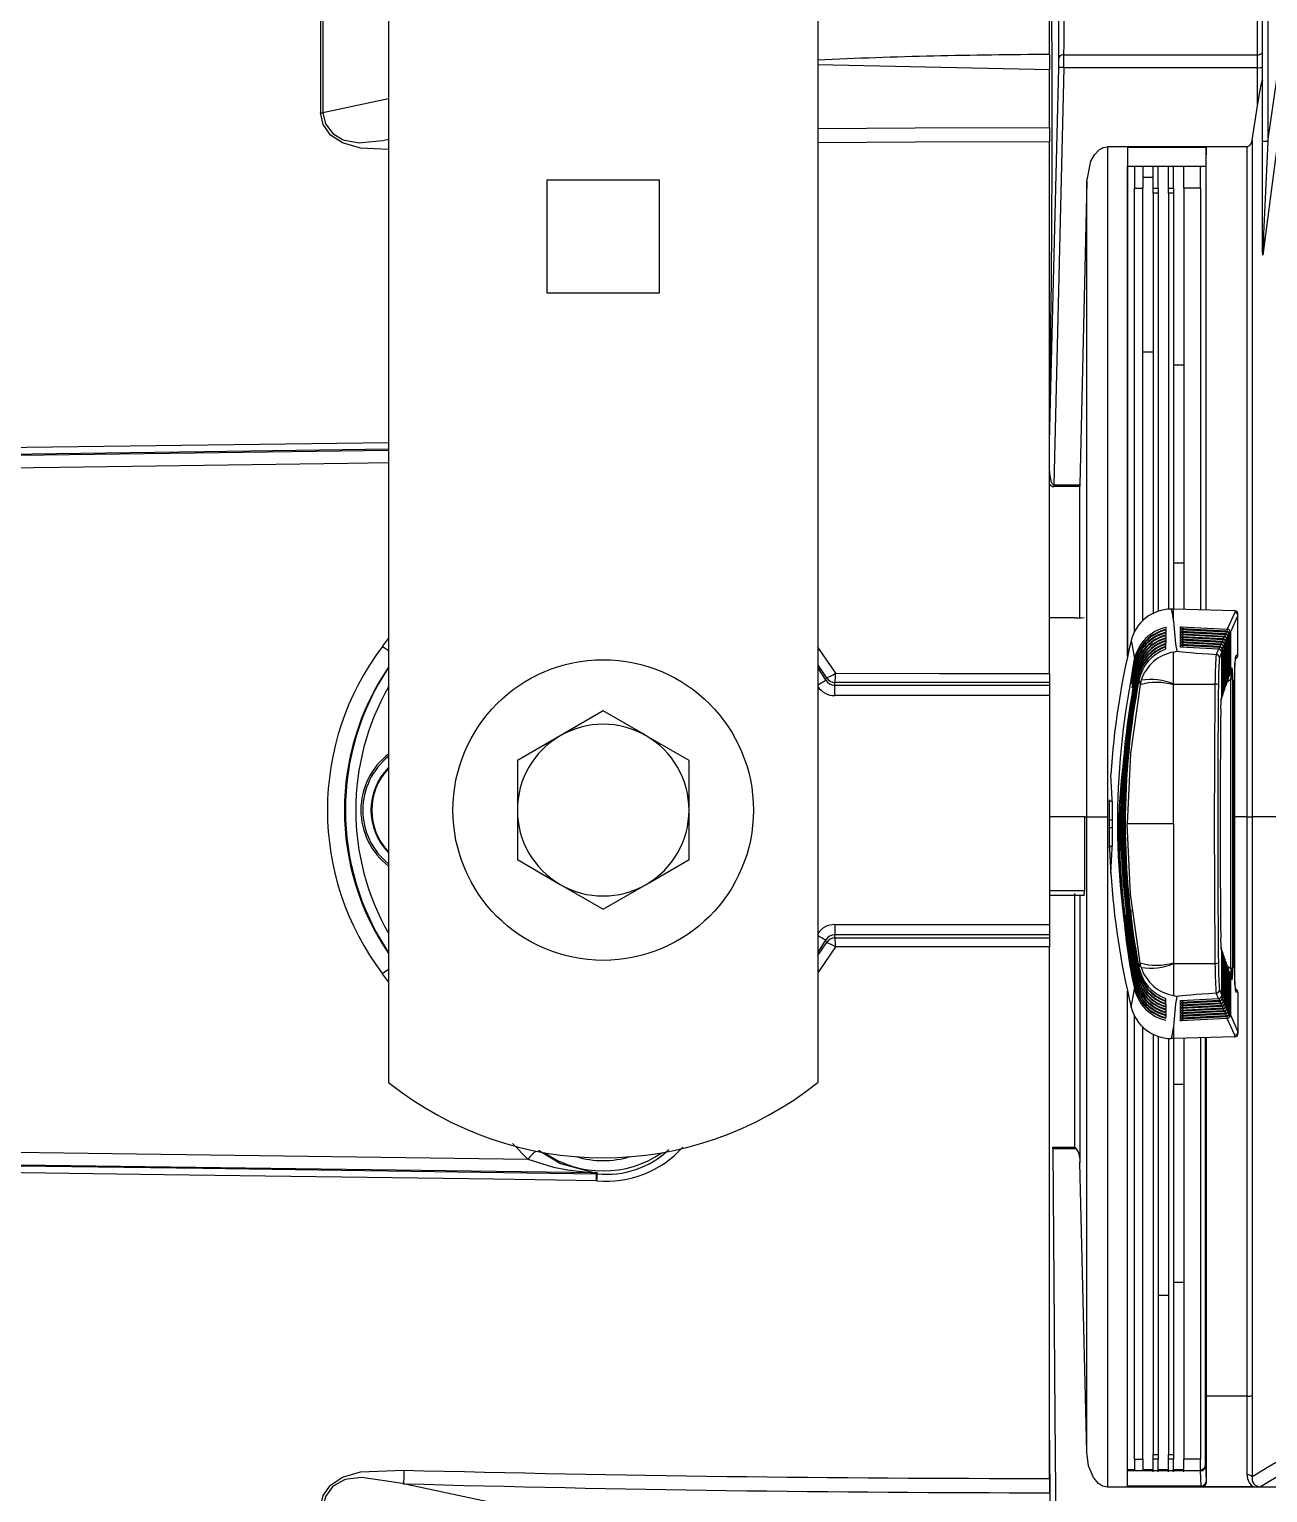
# Model space of a CAD drawing. Extents: x 6 to 134, y 1 to 99.
# Drawn here: x 13.026 to 16.632, y 43.343 to 47.603 of the extents above; entities that cross this region are included whole.
import ezdxf

# ---------------------------------------------------------------- set-up
doc = ezdxf.new("R2010")
doc.units = 0
doc.header["$MEASUREMENT"] = 0
doc.layers.add('OBJECT', color=7, linetype='CONTINUOUS')

msp = doc.modelspace()

# ---------------------------------------------------------------- linework, layer by layer
at = {"layer": 'OBJECT'}
for p, q in [((14.0722, 53.51), (14.0722, 44.5374)), ((15.3222, 53.51), (15.3222, 44.5374)), ((16.6173, 47.2759), (16.6173, 48.3235)), ((16.6323, 48.062), (16.6323, 47.2761)), ((15.9972, 47.5294), (15.9972, 48.0526)), ((13.8736, 47.9389), (13.8736, 47.3598)), ((16.6023, 47.5285), (16.6023, 47.7504)), ((15.9972, 47.5294), (15.9972, 47.4849)), ((16.039, 47.5285), (16.6023, 47.5285)), ((16.6023, 47.4912), (16.6023, 47.5285)), ((16.6323, 47.2761), (16.6689, 47.5233)), ((15.9972, 47.4849), (15.3222, 47.4998)), ((15.9972, 46.402), (16.0236, 47.4913)), ((15.9972, 47.3172), (15.9972, 47.4849)), ((16.0386, 47.4912), (16.0091, 46.2764)), ((16.6023, 47.4912), (16.0386, 47.4912)), ((16.6023, 47.3798), (16.6023, 47.4912)), ((14.0722, 47.4006), (13.8807, 47.3602)), ((16.5867, 47.2801), (16.6023, 47.3798)), ((15.9972, 47.3172), (15.9972, 47.2756)), ((15.9972, 45.728), (15.9972, 47.2756)), ((16.1653, 47.2607), (16.1653, 45.31)), ((16.5722, 47.2607), (16.1653, 47.2607)), ((16.2238, 47.2601), (16.4533, 47.2601)), ((16.2238, 47.2601), (16.2238, 45.7759)), ((16.4533, 47.2601), (16.4517, 47.2133)), ((16.4533, 45.9125), (16.4533, 47.2601)), ((16.5722, 46.9967), (16.5722, 47.2607)), ((16.5867, 47.2801), (16.5867, 46.9933)), ((16.6173, 46.9597), (16.6173, 47.2759)), ((16.2238, 47.2044), (16.224, 47.2044)), ((16.224, 45.7771), (16.224, 47.2044)), ((16.224, 47.2044), (16.4517, 47.2044)), ((16.2444, 47.2044), (16.2444, 47.14)), ((16.2684, 47.2044), (16.2684, 47.14)), ((16.2984, 47.14), (16.2984, 47.2044)), ((16.3133, 47.14), (16.3133, 47.2044)), ((16.3433, 47.14), (16.3433, 47.2044)), ((16.3582, 47.14), (16.3582, 47.2044)), ((16.3882, 47.14), (16.3882, 47.2044)), ((16.4362, 47.14), (16.4362, 47.2044)), ((16.4517, 47.2133), (16.4517, 45.9125)), ((14.8612, 47.164), (14.5332, 47.164)), ((14.5332, 47.164), (14.5332, 46.836)), ((14.8612, 46.836), (14.8612, 47.164)), ((16.2984, 47.1715), (16.2684, 47.1715)), ((16.1054, 47.1595), (16.0848, 46.2764)), ((16.1054, 45.31), (16.1054, 47.1595)), ((16.2444, 47.14), (16.2684, 47.14)), ((16.2444, 45.8467), (16.2444, 47.14)), ((16.2684, 45.88), (16.2684, 47.14)), ((16.2984, 47.14), (16.3133, 47.14)), ((16.2984, 47.1263), (16.2984, 47.14)), ((16.3133, 47.1263), (16.2984, 47.1263)), ((16.2984, 47.1263), (16.2984, 45.9012)), ((16.3133, 47.14), (16.3133, 47.1263)), ((16.3133, 47.1263), (16.3133, 45.9087)), ((16.3433, 47.14), (16.3582, 47.14)), ((16.3433, 47.1263), (16.3433, 47.14)), ((16.3582, 47.1263), (16.3433, 47.1263)), ((16.3433, 47.1263), (16.3433, 45.9138)), ((16.3582, 47.14), (16.3582, 47.1263)), ((16.3582, 47.1263), (16.3582, 45.915)), ((16.4362, 47.14), (16.3882, 47.14)), ((16.3882, 47.14), (16.3882, 45.9142)), ((16.4362, 47.14), (16.4362, 45.913)), ((16.5722, 45.31), (16.5722, 46.9967)), ((16.5867, 46.9933), (16.5867, 45.31)), ((16.6173, 46.9584), (16.6173, 46.9597)), ((16.6173, 46.9584), (16.6173, 46.9585)), ((16.6173, 46.9584), (16.6173, 46.9584)), ((14.5332, 46.836), (14.8612, 46.836)), ((16.2984, 46.6632), (16.2684, 46.6632)), ((16.3882, 46.6249), (16.3582, 46.6249)), ((16.0091, 46.2764), (16.0091, 46.2716)), ((16.0091, 46.2764), (16.0848, 46.2764)), ((16.0848, 46.2716), (16.0091, 46.2716)), ((16.0848, 46.2764), (16.0848, 46.2716)), ((16.0848, 45.8902), (16.0848, 46.2716)), ((16.3882, 46.0492), (16.3582, 46.0492)), ((16.07, 45.89), (15.9972, 45.89)), ((16.3566, 45.915), (16.3514, 45.915)), ((16.3582, 45.8796), (16.3582, 45.915)), ((16.5359, 45.9103), (16.3597, 45.915)), ((16.5362, 45.9055), (16.5146, 45.8565)), ((16.5241, 45.8465), (16.5457, 45.8956)), ((16.5362, 45.9103), (16.5362, 45.9055)), ((16.5457, 45.8955), (16.5457, 45.9003)), ((16.5457, 45.7806), (16.5457, 45.8955)), ((16.3361, 45.8619), (16.3359, 45.8556)), ((16.3787, 45.8635), (16.5146, 45.8565)), ((16.3787, 45.8576), (16.3787, 45.8635)), ((16.5119, 45.8504), (16.3787, 45.8576)), ((16.3787, 45.8559), (16.5113, 45.849)), ((16.3787, 45.85), (16.3787, 45.8559)), ((16.5087, 45.843), (16.3787, 45.85)), ((16.3787, 45.8483), (16.5081, 45.8416)), ((16.3787, 45.8424), (16.3787, 45.8483)), ((16.5054, 45.8355), (16.3787, 45.8424)), ((16.3787, 45.8407), (16.5048, 45.8341)), ((16.3787, 45.8347), (16.3787, 45.8407)), ((16.512, 45.8505), (16.3799, 45.8576)), ((16.5087, 45.843), (16.3799, 45.85)), ((16.5054, 45.8356), (16.3799, 45.8424)), ((16.5081, 45.8416), (16.5087, 45.843)), ((16.5087, 45.843), (16.5087, 45.843)), ((16.5113, 45.849), (16.5119, 45.8504)), ((16.5119, 45.8504), (16.512, 45.8505)), ((16.5241, 45.8465), (16.5194, 45.8465)), ((16.5214, 45.8405), (16.5208, 45.8391)), ((16.5214, 45.725), (16.5214, 45.8405)), ((16.5214, 45.725), (16.5214, 45.8405)), ((16.5214, 45.8405), (16.5214, 45.8405)), ((16.5241, 45.8465), (16.5241, 45.7327)), ((14.0546, 45.8063), (14.0722, 45.8295)), ((15.3222, 45.8034), (15.3266, 45.7976)), ((15.3266, 45.7976), (15.3222, 45.7944)), ((15.3266, 45.7976), (15.3733, 45.7281)), ((16.2348, 45.8234), (16.2348, 45.8233)), ((16.5021, 45.8281), (16.3787, 45.8347)), ((16.3787, 45.833), (16.5015, 45.8267)), ((16.3787, 45.8271), (16.3787, 45.833)), ((16.4989, 45.8207), (16.3787, 45.8271)), ((16.3787, 45.8254), (16.4982, 45.8192)), ((16.3787, 45.8195), (16.3787, 45.8254)), ((16.4956, 45.8132), (16.3787, 45.8195)), ((16.3787, 45.8178), (16.495, 45.8118)), ((16.3787, 45.8119), (16.3787, 45.8178)), ((16.4923, 45.8058), (16.3787, 45.8119)), ((16.3787, 45.8102), (16.4917, 45.8044)), ((16.3787, 45.8043), (16.3787, 45.8102)), ((16.489, 45.7984), (16.3787, 45.8043)), ((16.5021, 45.8282), (16.3799, 45.8348)), ((16.4989, 45.8207), (16.3799, 45.8271)), ((16.4956, 45.8133), (16.3799, 45.8195)), ((16.4923, 45.8059), (16.3799, 45.8119)), ((16.4891, 45.7984), (16.3799, 45.8043)), ((16.489, 45.7984), (16.4822, 45.7829)), ((16.4891, 45.7984), (16.489, 45.7984)), ((16.4917, 45.8044), (16.4923, 45.8058)), ((16.4923, 45.8058), (16.4923, 45.8059)), ((16.495, 45.8118), (16.4956, 45.8132)), ((16.4956, 45.8132), (16.4956, 45.8133)), ((16.4982, 45.8192), (16.4989, 45.8207)), ((16.4989, 45.8207), (16.4989, 45.8207)), ((16.5044, 45.8019), (16.4998, 45.8019)), ((16.5015, 45.8267), (16.5021, 45.8281)), ((16.5021, 45.8281), (16.5021, 45.8282)), ((16.5077, 45.8093), (16.503, 45.8093)), ((16.505, 45.8033), (16.5044, 45.8019)), ((16.5044, 45.8019), (16.5044, 45.6756)), ((16.5048, 45.8341), (16.5054, 45.8355)), ((16.505, 45.6774), (16.505, 45.8033)), ((16.5051, 45.8033), (16.505, 45.8033)), ((16.5051, 45.6774), (16.5051, 45.8033)), ((16.5054, 45.8355), (16.5054, 45.8356)), ((16.511, 45.8168), (16.5063, 45.8168)), ((16.5083, 45.8107), (16.5077, 45.8093)), ((16.5077, 45.8093), (16.5077, 45.6851)), ((16.5083, 45.6869), (16.5083, 45.8107)), ((16.5083, 45.6869), (16.5083, 45.8107)), ((16.5083, 45.8107), (16.5083, 45.8107)), ((16.5142, 45.8242), (16.5096, 45.8242)), ((16.5116, 45.8182), (16.511, 45.8168)), ((16.511, 45.8168), (16.511, 45.6946)), ((16.5116, 45.6965), (16.5116, 45.8182)), ((16.5116, 45.6965), (16.5116, 45.8182)), ((16.5116, 45.8182), (16.5116, 45.8182)), ((16.5175, 45.8317), (16.5129, 45.8317)), ((16.5149, 45.8256), (16.5142, 45.8242)), ((16.5142, 45.8242), (16.5142, 45.7042)), ((16.5149, 45.706), (16.5149, 45.8256)), ((16.5149, 45.706), (16.5149, 45.8256)), ((16.5149, 45.8256), (16.5149, 45.8256)), ((16.5208, 45.8391), (16.5161, 45.8391)), ((16.5181, 45.8331), (16.5175, 45.8317)), ((16.5175, 45.8317), (16.5175, 45.7137)), ((16.5181, 45.7155), (16.5181, 45.8331)), ((16.5182, 45.8331), (16.5181, 45.8331)), ((16.5182, 45.7155), (16.5182, 45.8331)), ((16.5208, 45.8391), (16.5208, 45.7232)), ((16.2349, 45.7091), (16.2445, 45.7705)), ((16.236, 45.6975), (16.2461, 45.7624)), ((16.2458, 45.7641), (16.2461, 45.7624)), ((16.2474, 45.7561), (16.2477, 45.7544)), ((16.3582, 45.79), (16.3672, 45.7923)), ((16.3582, 45.6967), (16.3582, 45.79)), ((16.4822, 45.7829), (16.4819, 45.7829)), ((16.4918, 45.7732), (16.4985, 45.7884)), ((16.5011, 45.7944), (16.4965, 45.7944)), ((16.4985, 45.6584), (16.4985, 45.7884)), ((16.4985, 45.6584), (16.4985, 45.7884)), ((16.4985, 45.7884), (16.4985, 45.7884)), ((16.5018, 45.7959), (16.5011, 45.7944)), ((16.5011, 45.7944), (16.5011, 45.6661)), ((16.5018, 45.6679), (16.5018, 45.7959)), ((16.5018, 45.6679), (16.5018, 45.7959)), ((16.5018, 45.7959), (16.5018, 45.7959)), ((16.5364, 44.8223), (16.5364, 45.7577)), ((16.5457, 45.7806), (16.5403, 45.7801)), ((16.5457, 45.7806), (16.5457, 45.7806)), ((15.3471, 45.7163), (15.3222, 45.7537)), ((15.9972, 45.728), (15.9972, 45.7015)), ((16.2371, 45.6854), (16.2477, 45.7544)), ((16.2381, 45.6727), (16.2493, 45.7464)), ((16.2391, 45.6593), (16.251, 45.7384)), ((16.2399, 45.645), (16.2526, 45.7304)), ((16.2407, 45.6296), (16.2543, 45.7224)), ((16.2413, 45.6128), (16.2561, 45.7144)), ((16.249, 45.748), (16.2493, 45.7464)), ((16.2506, 45.74), (16.251, 45.7384)), ((16.2523, 45.732), (16.2526, 45.7304)), ((16.254, 45.724), (16.2543, 45.7224)), ((16.2557, 45.716), (16.2561, 45.7144)), ((16.5149, 45.7137), (16.5175, 45.7137)), ((16.517, 45.7104), (16.5176, 45.7122)), ((16.5175, 45.7137), (16.5181, 45.7155)), ((16.5181, 45.7155), (16.5182, 45.7155)), ((16.5182, 45.7232), (16.5208, 45.7232)), ((16.5203, 45.72), (16.5209, 45.7217)), ((16.5208, 45.7232), (16.5214, 45.725)), ((16.5241, 45.7327), (16.5214, 45.7327)), ((16.5214, 45.725), (16.5214, 45.725)), ((16.5235, 45.7295), (16.5274, 45.7407)), ((16.5279, 45.744), (16.5241, 45.7327)), ((15.3714, 45.6633), (15.3714, 45.6933)), ((15.3714, 45.6933), (15.9972, 45.6933)), ((15.9972, 45.7015), (15.9972, 45.6933)), ((15.9972, 45.6933), (15.9972, 45.6633)), ((16.2575, 45.708), (16.2604, 45.6947)), ((16.2637, 45.7079), (16.2604, 45.6947)), ((16.3582, 45.6943), (16.3582, 45.6967)), ((16.3582, 45.6967), (16.4787, 45.6967)), ((16.3582, 45.29), (16.3582, 45.6943)), ((16.5018, 45.6756), (16.5044, 45.6756)), ((16.5039, 45.6723), (16.5045, 45.6742)), ((16.5044, 45.6756), (16.505, 45.6774)), ((16.505, 45.6774), (16.5051, 45.6774)), ((16.5051, 45.6851), (16.5077, 45.6851)), ((16.5072, 45.6819), (16.5078, 45.6837)), ((16.5077, 45.6851), (16.5083, 45.6869)), ((16.5083, 45.6946), (16.511, 45.6946)), ((16.5083, 45.6869), (16.5083, 45.6869)), ((16.5104, 45.6914), (16.5111, 45.6932)), ((16.511, 45.6946), (16.5116, 45.6965)), ((16.5116, 45.7042), (16.5142, 45.7042)), ((16.5116, 45.6965), (16.5116, 45.6965)), ((16.5137, 45.7009), (16.5143, 45.7027)), ((16.5142, 45.7042), (16.5149, 45.706)), ((16.5147, 45.7042), (16.5251, 45.711)), ((16.5149, 45.706), (16.5149, 45.706)), ((16.5251, 44.869), (16.5251, 45.711)), ((16.5301, 45.711), (16.5251, 45.711)), ((16.5301, 45.711), (16.5301, 44.869)), ((15.9972, 45.6633), (15.3714, 45.6633)), ((15.9972, 45.6633), (15.9972, 44.9967)), ((16.4963, 45.6503), (16.498, 45.6551)), ((16.4985, 45.6584), (16.4968, 45.6535)), ((16.4985, 45.6661), (16.5011, 45.6661)), ((16.4985, 45.6584), (16.4985, 45.6584)), ((16.5006, 45.6628), (16.5012, 45.6647)), ((16.5011, 45.6661), (16.5018, 45.6679)), ((16.5018, 45.6679), (16.5018, 45.6679)), ((16.5332, 44.935), (16.5332, 45.645)), ((16.5332, 45.645), (16.5333, 45.645)), ((16.5333, 44.935), (16.5333, 45.645)), ((14.6972, 45.6187), (14.5722, 45.5465)), ((14.5722, 45.5465), (14.4472, 45.4743)), ((14.9472, 45.4743), (14.8222, 45.5465)), ((14.4472, 45.4743), (14.4472, 45.33)), ((14.9472, 45.33), (14.9472, 45.4743)), ((16.1752, 45.4334), (16.1752, 45.4334)), ((14.4472, 45.33), (14.4472, 45.1857)), ((14.9472, 45.1857), (14.9472, 45.33)), ((16.07, 45.31), (15.9972, 45.31)), ((16.1, 45.31), (16.07, 45.31)), ((16.0984, 45.31), (16.0984, 45.0963)), ((16.1, 45.31), (16.1054, 45.31)), ((16.1054, 43.4605), (16.1054, 45.31)), ((16.1054, 45.31), (16.1653, 45.31)), ((16.1653, 45.31), (16.1653, 43.3593)), ((16.1716, 45.3022), (16.1716, 45.3022)), ((16.3582, 45.29), (16.2229, 45.29)), ((16.3582, 45.29), (16.3582, 44.8857)), ((16.5722, 45.31), (16.5364, 45.31)), ((16.5722, 43.6233), (16.5722, 45.31)), ((16.5722, 45.31), (16.5867, 45.31)), ((16.5867, 45.31), (16.5867, 43.6267)), ((16.7523, 45.31), (16.5867, 45.31)), ((16.7522, 45.31), (16.5867, 45.31)), ((16.1716, 45.2778), (16.1716, 45.2778)), ((14.4472, 45.1857), (14.5722, 45.1135)), ((16.1752, 45.1466), (16.1752, 45.1466)), ((14.6972, 45.0413), (14.8222, 45.1135)), ((15.9972, 45.0963), (16.0984, 45.0963)), ((15.9972, 45.0824), (16.0984, 45.0824)), ((16.0706, 44.3484), (16.0706, 45.0868)), ((16.0855, 45.0824), (16.0855, 44.3028)), ((15.3714, 44.9967), (15.9972, 44.9967)), ((15.3714, 44.9967), (15.3714, 44.9667)), ((15.9972, 44.9967), (15.9972, 44.9667)), ((15.9972, 44.9667), (15.3714, 44.9667)), ((15.9972, 44.9667), (15.9972, 44.9585)), ((15.9972, 44.9585), (15.9972, 44.932)), ((15.3222, 44.9063), (15.3471, 44.9437)), ((15.3733, 44.9319), (15.3266, 44.8624)), ((15.9972, 43.3844), (15.9972, 44.932)), ((16.498, 44.9248), (16.4963, 44.9297)), ((16.4985, 44.9216), (16.4968, 44.9264)), ((16.4985, 44.7916), (16.4985, 44.9216)), ((16.4985, 44.7916), (16.4985, 44.9216)), ((16.4985, 44.9216), (16.4985, 44.9216)), ((16.5011, 44.9139), (16.4985, 44.9139)), ((16.5012, 44.9153), (16.5006, 44.9172)), ((16.5011, 44.9139), (16.5011, 44.7856)), ((16.5018, 44.9121), (16.5011, 44.9139)), ((16.5018, 44.7841), (16.5018, 44.9121)), ((16.5018, 44.7841), (16.5018, 44.9121)), ((16.5018, 44.9121), (16.5018, 44.9121)), ((16.5044, 44.9044), (16.5018, 44.9044)), ((16.5045, 44.9058), (16.5039, 44.9076)), ((16.5044, 44.9044), (16.5044, 44.7781)), ((16.505, 44.9026), (16.5044, 44.9044)), ((16.505, 44.7767), (16.505, 44.9026)), ((16.5051, 44.9026), (16.505, 44.9026)), ((16.5051, 44.7767), (16.5051, 44.9026)), ((16.5332, 44.935), (16.5333, 44.935)), ((15.3266, 44.8624), (15.3222, 44.8656)), ((15.3266, 44.8624), (15.3222, 44.8566)), ((16.2557, 44.864), (16.2561, 44.8656)), ((16.2575, 44.872), (16.2604, 44.8853)), ((16.2637, 44.8721), (16.2604, 44.8853)), ((16.3582, 44.8857), (16.3582, 44.8833)), ((16.3582, 44.8833), (16.4787, 44.8833)), ((16.3582, 44.8833), (16.3582, 44.79)), ((16.5077, 44.8949), (16.5051, 44.8949)), ((16.5078, 44.8963), (16.5072, 44.8981)), ((16.5077, 44.8949), (16.5077, 44.7707)), ((16.5083, 44.8931), (16.5077, 44.8949)), ((16.5083, 44.7692), (16.5083, 44.8931)), ((16.5083, 44.7692), (16.5083, 44.8931)), ((16.5083, 44.8931), (16.5083, 44.8931)), ((16.511, 44.8854), (16.5083, 44.8854)), ((16.5111, 44.8868), (16.5104, 44.8886)), ((16.511, 44.8854), (16.511, 44.7632)), ((16.5116, 44.8835), (16.511, 44.8854)), ((16.5116, 44.7618), (16.5116, 44.8835)), ((16.5116, 44.7618), (16.5116, 44.8835)), ((16.5116, 44.8835), (16.5116, 44.8835)), ((16.5142, 44.8758), (16.5116, 44.8758)), ((16.5143, 44.8773), (16.5137, 44.8791)), ((16.5142, 44.8758), (16.5142, 44.7558)), ((16.5149, 44.874), (16.5142, 44.8758)), ((16.5147, 44.8758), (16.5251, 44.869)), ((16.5149, 44.7544), (16.5149, 44.874)), ((16.5149, 44.7544), (16.5149, 44.874)), ((16.5149, 44.874), (16.5149, 44.874)), ((16.5175, 44.8663), (16.5149, 44.8663)), ((16.5176, 44.8678), (16.517, 44.8696)), ((16.5175, 44.8663), (16.5175, 44.7483)), ((16.5181, 44.8645), (16.5175, 44.8663)), ((16.5181, 44.7469), (16.5181, 44.8645)), ((16.5182, 44.8645), (16.5181, 44.8645)), ((16.5182, 44.7469), (16.5182, 44.8645)), ((16.5209, 44.8583), (16.5203, 44.86)), ((16.5301, 44.869), (16.5251, 44.869)), ((14.0722, 44.8305), (14.0546, 44.8537)), ((16.2442, 44.8262), (16.2458, 44.8159)), ((16.2458, 44.8343), (16.2474, 44.8239)), ((16.2458, 44.8159), (16.2461, 44.8176)), ((16.2474, 44.8423), (16.249, 44.832)), ((16.2474, 44.8239), (16.2477, 44.8256)), ((16.249, 44.832), (16.2493, 44.8336)), ((16.2491, 44.8503), (16.2506, 44.84)), ((16.2506, 44.84), (16.251, 44.8416)), ((16.2523, 44.848), (16.2526, 44.8496)), ((16.254, 44.856), (16.2543, 44.8576)), ((16.5208, 44.8568), (16.5182, 44.8568)), ((16.5208, 44.8568), (16.5208, 44.7409)), ((16.5214, 44.855), (16.5208, 44.8568)), ((16.5214, 44.7395), (16.5214, 44.855)), ((16.5214, 44.7395), (16.5214, 44.855)), ((16.5214, 44.855), (16.5214, 44.855)), ((16.5214, 44.8473), (16.5241, 44.8473)), ((16.5274, 44.8393), (16.5235, 44.8505)), ((16.5241, 44.8473), (16.5241, 44.7335)), ((16.5279, 44.836), (16.5241, 44.8473)), ((16.5273, 44.8396), (16.5273, 44.8424)), ((16.224, 43.3593), (16.224, 44.8029)), ((16.3582, 44.79), (16.3672, 44.7877)), ((16.3787, 44.7757), (16.489, 44.7816)), ((16.3787, 44.7698), (16.3787, 44.7757)), ((16.4917, 44.7756), (16.3787, 44.7698)), ((16.3799, 44.7757), (16.4891, 44.7816)), ((16.4822, 44.7971), (16.4819, 44.7971)), ((16.489, 44.7816), (16.4822, 44.7971)), ((16.489, 44.7816), (16.4891, 44.7816)), ((16.4923, 44.7742), (16.4917, 44.7756)), ((16.4918, 44.8068), (16.4985, 44.7916)), ((16.4965, 44.7856), (16.5011, 44.7856)), ((16.4985, 44.7916), (16.4985, 44.7916)), ((16.4998, 44.7781), (16.5044, 44.7781)), ((16.5011, 44.7856), (16.5018, 44.7841)), ((16.5018, 44.7841), (16.5018, 44.7841)), ((16.5044, 44.7781), (16.505, 44.7767)), ((16.505, 44.7767), (16.5051, 44.7767)), ((16.5457, 44.7994), (16.5403, 44.7999)), ((16.5457, 44.7994), (16.5457, 44.6845)), ((16.5457, 44.7994), (16.5457, 44.7994)), ((16.2348, 44.7565), (16.2348, 44.7567)), ((16.2444, 43.44), (16.2444, 44.7331)), ((16.3358, 44.7324), (16.3359, 44.7262)), ((16.3787, 44.7681), (16.4923, 44.7742)), ((16.495, 44.7682), (16.3787, 44.7622)), ((16.3787, 44.7622), (16.3787, 44.7681)), ((16.3787, 44.7605), (16.4956, 44.7668)), ((16.4982, 44.7608), (16.3787, 44.7546)), ((16.3787, 44.7546), (16.3787, 44.7605)), ((16.3787, 44.7529), (16.4989, 44.7593)), ((16.5015, 44.7533), (16.3787, 44.747)), ((16.3787, 44.747), (16.3787, 44.7529)), ((16.3787, 44.7452), (16.5021, 44.7519)), ((16.5048, 44.7459), (16.3787, 44.7393)), ((16.3787, 44.7393), (16.3787, 44.7452)), ((16.3787, 44.7376), (16.5054, 44.7445)), ((16.5081, 44.7384), (16.3787, 44.7317)), ((16.3787, 44.7317), (16.3787, 44.7376)), ((16.3787, 44.73), (16.5087, 44.737)), ((16.3799, 44.7681), (16.4923, 44.7741)), ((16.3799, 44.7605), (16.4956, 44.7667)), ((16.3799, 44.7529), (16.4989, 44.7593)), ((16.3799, 44.7452), (16.5021, 44.7518)), ((16.3799, 44.7376), (16.5054, 44.7444)), ((16.3799, 44.73), (16.5087, 44.737)), ((16.4923, 44.7741), (16.4923, 44.7742)), ((16.4956, 44.7668), (16.495, 44.7682)), ((16.4956, 44.7667), (16.4956, 44.7668)), ((16.4989, 44.7593), (16.4982, 44.7608)), ((16.4989, 44.7593), (16.4989, 44.7593)), ((16.5021, 44.7519), (16.5015, 44.7533)), ((16.5021, 44.7518), (16.5021, 44.7519)), ((16.503, 44.7707), (16.5077, 44.7707)), ((16.5054, 44.7445), (16.5048, 44.7459)), ((16.5054, 44.7444), (16.5054, 44.7445)), ((16.5063, 44.7632), (16.511, 44.7632)), ((16.5077, 44.7707), (16.5083, 44.7692)), ((16.5087, 44.737), (16.5081, 44.7384)), ((16.5083, 44.7692), (16.5083, 44.7692)), ((16.5087, 44.737), (16.5087, 44.737)), ((16.5096, 44.7558), (16.5142, 44.7558)), ((16.511, 44.7632), (16.5116, 44.7618)), ((16.5116, 44.7618), (16.5116, 44.7618)), ((16.5129, 44.7483), (16.5175, 44.7483)), ((16.5142, 44.7558), (16.5149, 44.7544)), ((16.5149, 44.7544), (16.5149, 44.7544)), ((16.5161, 44.7409), (16.5208, 44.7409)), ((16.5175, 44.7483), (16.5181, 44.7469)), ((16.5181, 44.7469), (16.5182, 44.7469)), ((16.5194, 44.7335), (16.5241, 44.7335)), ((16.5208, 44.7409), (16.5214, 44.7395)), ((16.5214, 44.7395), (16.5214, 44.7395)), ((16.5241, 44.7335), (16.5457, 44.6844)), ((16.2684, 43.44), (16.2684, 44.6998)), ((16.3582, 44.7004), (16.3582, 44.665)), ((16.5113, 44.731), (16.3787, 44.7241)), ((16.3787, 44.7241), (16.3787, 44.73)), ((16.3787, 44.7224), (16.5119, 44.7296)), ((16.5146, 44.7235), (16.3787, 44.7165)), ((16.3787, 44.7165), (16.3787, 44.7224)), ((16.3799, 44.7224), (16.512, 44.7295)), ((16.5119, 44.7296), (16.5113, 44.731)), ((16.512, 44.7295), (16.5119, 44.7296)), ((16.5362, 44.6745), (16.5146, 44.7235)), ((16.2984, 44.6788), (16.2984, 43.4537)), ((16.3133, 44.6713), (16.3133, 43.4537)), ((16.3433, 44.6662), (16.3433, 43.4537)), ((16.3566, 44.665), (16.3514, 44.665)), ((16.3582, 44.665), (16.3582, 43.4537)), ((16.5359, 44.6697), (16.3597, 44.665)), ((16.3882, 44.6658), (16.3882, 43.44)), ((16.4362, 44.667), (16.4362, 43.44)), ((16.4514, 43.4247), (16.4514, 44.6674)), ((16.4533, 44.6675), (16.4533, 43.6233)), ((16.5362, 44.6697), (16.5362, 44.6745)), ((16.5457, 44.6845), (16.5457, 44.6796)), ((16.3882, 44.5308), (16.3582, 44.5308)), ((14.478, 44.3139), (14.4336, 44.359)), ((16.0061, 44.3484), (16.0706, 44.3484)), ((16.0061, 44.3436), (16.0061, 44.3484)), ((16.0754, 44.3436), (16.0061, 44.3436)), ((14.6778, 44.2715), (14.68, 44.2714)), ((16.1054, 43.4605), (16.0855, 44.3028)), ((14.6791, 44.2512), (14.6782, 44.2512)), ((16.3882, 43.9551), (16.3582, 43.9551)), ((16.3433, 43.9168), (16.3133, 43.9168)), ((16.5869, 43.627), (16.5869, 43.3887)), ((16.4533, 43.6236), (16.4533, 43.6233)), ((16.4533, 43.6236), (16.4533, 43.371)), ((16.5725, 43.6236), (16.4533, 43.6236)), ((16.5725, 43.3951), (16.5725, 43.6236)), ((16.0014, 43.1289), (15.9972, 43.5449)), ((16.2444, 43.44), (16.2684, 43.44)), ((16.2444, 43.44), (16.2444, 43.4097)), ((16.2684, 43.44), (16.2684, 43.4097)), ((16.2984, 43.4537), (16.3133, 43.4537)), ((16.2984, 43.44), (16.2984, 43.4537)), ((16.3133, 43.44), (16.2984, 43.44)), ((16.2984, 43.4035), (16.2984, 43.44)), ((16.3133, 43.4537), (16.3133, 43.44)), ((16.3133, 43.4035), (16.3133, 43.44)), ((16.3433, 43.4537), (16.3582, 43.4537)), ((16.3433, 43.44), (16.3433, 43.4537)), ((16.3582, 43.44), (16.3433, 43.44)), ((16.3433, 43.4035), (16.3433, 43.44)), ((16.3582, 43.4537), (16.3582, 43.44)), ((16.3582, 43.4035), (16.3582, 43.44)), ((16.4362, 43.44), (16.3882, 43.44)), ((16.3882, 43.4035), (16.3882, 43.44)), ((16.4362, 43.4024), (16.4362, 43.44)), ((16.45, 43.4187), (16.4514, 43.4247)), ((16.7064, 43.4168), (16.6109, 43.3603)), ((15.9972, 43.3844), (15.9972, 43.3428)), ((16.2444, 43.4097), (16.224, 43.4097)), ((16.4367, 43.4068), (16.224, 43.4068)), ((16.2984, 43.4097), (16.2684, 43.4097)), ((16.3433, 43.4097), (16.3133, 43.4097)), ((16.3882, 43.4097), (16.3582, 43.4097)), ((16.4363, 43.4097), (16.4362, 43.4097)), ((16.4382, 43.3627), (16.4367, 43.4068)), ((16.4532, 43.375), (16.4533, 43.371)), ((14.1159, 43.3688), (14.116, 43.3688)), ((15.1172, 43.1557), (14.116, 43.3688)), ((16.224, 43.3593), (16.1653, 43.3593)), ((16.224, 43.3627), (16.4382, 43.3627)), ((16.4384, 43.3593), (16.224, 43.3593)), ((16.4384, 43.3593), (16.4382, 43.3627)), ((17.3288, 43.3593), (16.4384, 43.3593)), ((16.5911, 43.3595), (16.4443, 43.3595))]:
    msp.add_line(p, q, dxfattribs=at)
at = {"layer": 'OBJECT', "flags": 128}
for points in [[(13.8807, 47.9394), (13.8807, 47.9394), (13.8808, 47.6691), (13.8807, 47.5189), (13.8807, 47.3602), (13.8807, 47.3602)], [(16.6023, 47.5285), (16.6053, 47.5286), (16.6081, 47.5292), (16.6107, 47.5301), (16.6129, 47.5313), (16.6148, 47.5327), (16.6162, 47.5344), (16.6171, 47.5362), (16.6173, 47.538)], [(16.6023, 47.3798), (16.6101, 47.4254), (16.6133, 47.4416), (16.615, 47.4494), (16.616, 47.4531), (16.6166, 47.4546), (16.6168, 47.4551), (16.617, 47.4553), (16.6172, 47.4551), (16.6173, 47.4545), (16.6173, 47.4532)], [(14.0722, 47.2532), (13.9901, 47.2567), (13.9377, 47.2721), (13.9032, 47.2951), (13.8815, 47.3255), (13.8736, 47.3598)], [(13.8807, 47.3602), (13.8807, 47.3602), (13.8882, 47.3278), (13.9095, 47.2997), (13.9378, 47.2823), (13.9433, 47.2802), (13.9879, 47.2728), (13.9942, 47.2729), (14.0553, 47.2794), (14.0722, 47.2827)], [(16.6708, 47.3387), (16.6541, 47.2211), (16.6179, 46.945)], [(15.3222, 47.3137), (15.606, 47.3161), (15.9972, 47.3172)], [(15.9972, 47.2756), (15.6061, 47.2745), (15.3222, 47.2725)], [(16.1054, 47.1595), (16.1176, 47.2192), (16.1276, 47.2373), (16.1419, 47.2523), (16.1536, 47.2587), (16.1653, 47.2607)], [(16.6179, 46.945), (16.6178, 46.9454), (16.6173, 46.9584)], [(10.1102, 46.3485), (10.1698, 46.3492), (10.4082, 46.3522), (11.3631, 46.3644), (12.19, 46.3751), (13.018, 46.3861), (13.8478, 46.3973), (14.0722, 46.4004)], [(10.0134, 46.325), (11.1748, 46.3395), (12.3388, 46.3545), (13.5077, 46.3701), (14.0722, 46.3778)], [(14.0722, 46.3802), (13.5339, 46.3728), (12.3912, 46.3575), (11.2479, 46.3428), (10.1072, 46.3286)], [(14.0722, 46.3404), (13.9533, 46.3388), (13.1142, 46.3275), (12.2758, 46.3164), (11.1406, 46.302), (10.008, 46.2883)], [(16.0091, 46.2764), (16.0082, 46.2765), (16.0073, 46.277), (16.0054, 46.2791), (16.003, 46.2845), (15.9989, 46.3032), (15.9979, 46.3118), (15.9972, 46.3245)], [(16.07, 45.8895), (16.0899, 45.8901), (16.0973, 45.8907)], [(16.3357, 45.8458), (16.3357, 45.8432), (16.3356, 45.8395)], [(16.3359, 45.8538), (16.3359, 45.8513), (16.3358, 45.8476)], [(16.2348, 45.8233), (16.2403, 45.7926), (16.2445, 45.7705)], [(16.3349, 45.8049), (16.3349, 45.8022), (16.3348, 45.7984)], [(16.3351, 45.8132), (16.3351, 45.8105), (16.335, 45.8067)], [(16.3353, 45.8214), (16.3352, 45.8187), (16.3352, 45.815)], [(16.3354, 45.8295), (16.3354, 45.8269), (16.3353, 45.8232)], [(16.3356, 45.8377), (16.3355, 45.8351), (16.3355, 45.8314)], [(16.2474, 45.7561), (16.2433, 45.7365), (16.2392, 45.7148)], [(15.3733, 45.7281), (15.6765, 45.728), (15.9972, 45.728)], [(16.249, 45.748), (16.2449, 45.7285), (16.241, 45.7068)], [(15.3222, 45.6946), (15.3246, 45.696), (15.3294, 45.6988), (15.3338, 45.7014), (15.3377, 45.7036), (15.3409, 45.7055), (15.3434, 45.7069), (15.3449, 45.7078), (15.3455, 45.7082)], [(15.9972, 45.7015), (15.6763, 45.7016), (15.3729, 45.7016)], [(16.2604, 45.6947), (16.2324, 45.4947), (16.2229, 45.29)], [(14.8222, 45.5465), (14.8133, 45.5516), (14.6972, 45.6187)], [(16.1716, 45.3022), (16.1717, 45.349), (16.1718, 45.3603)], [(16.1717, 45.3597), (16.1723, 45.3581), (16.1738, 45.3566), (16.1763, 45.3555), (16.1794, 45.3548), (16.1808, 45.3547), (16.1816, 45.3547)], [(16.2604, 44.8853), (16.2324, 45.0853), (16.2229, 45.29)], [(16.1718, 45.2197), (16.1716, 45.2652), (16.1716, 45.2778)], [(16.1816, 45.2253), (16.1808, 45.2253), (16.1794, 45.2252), (16.1763, 45.2245), (16.1738, 45.2234), (16.1723, 45.2219), (16.1717, 45.2203)], [(14.8222, 45.1135), (14.8311, 45.1186), (14.9472, 45.1857)], [(14.5722, 45.1135), (14.5811, 45.1084), (14.6972, 45.0413)], [(15.3222, 44.9654), (15.3246, 44.964), (15.3294, 44.9612), (15.3338, 44.9586), (15.3377, 44.9563), (15.3409, 44.9545), (15.3434, 44.9531), (15.3449, 44.9522), (15.3455, 44.9518)], [(15.3729, 44.9584), (15.6763, 44.9584), (15.9972, 44.9585)], [(15.9972, 44.932), (15.6765, 44.932), (15.3733, 44.9319)], [(16.2348, 44.7567), (16.2403, 44.7874), (16.2445, 44.8095)], [(16.3348, 44.7816), (16.3349, 44.7789), (16.3349, 44.7751)], [(16.335, 44.7733), (16.335, 44.7706), (16.3351, 44.7668)], [(16.3352, 44.765), (16.3352, 44.7624), (16.3353, 44.7586)], [(16.3353, 44.7568), (16.3354, 44.7542), (16.3354, 44.7504)], [(16.3355, 44.7486), (16.3355, 44.746), (16.3356, 44.7423)], [(16.3356, 44.7405), (16.3357, 44.7379), (16.3357, 44.7342)], [(10.008, 44.3717), (10.1122, 44.3705), (10.5295, 44.3655), (11.3653, 44.3552), (12.2025, 44.3445), (13.3396, 44.3295), (14.478, 44.3139)], [(14.6779, 44.2739), (13.5105, 44.2899), (12.3444, 44.3054), (11.1775, 44.3205), (10.0134, 44.335)], [(10.1072, 44.3314), (11.2452, 44.3172), (12.3859, 44.3025), (13.5312, 44.2873), (14.6778, 44.2715)], [(14.6782, 44.2512), (14.6182, 44.252), (14.3783, 44.2554), (13.4191, 44.2685), (12.5907, 44.2796), (11.7632, 44.2904), (10.936, 44.3011), (10.1102, 44.3115)], [(14.478, 44.3139), (14.5527, 44.2906), (14.5942, 44.2823), (14.6667, 44.2744), (14.6718, 44.2742), (14.676, 44.274), (14.6772, 44.2739), (14.6776, 44.2739), (14.6779, 44.2739), (14.6779, 44.2739), (14.6779, 44.2739)], [(14.5088, 44.34), (14.5726, 44.301), (14.6704, 44.2747), (14.6748, 44.2743), (14.6784, 44.274), (14.6794, 44.2739), (14.68, 44.2738), (14.6801, 44.2738)], [(16.0061, 44.3436), (16.012, 43.567), (16.0164, 43.1288)], [(16.0754, 44.3436), (16.0707, 44.3483), (16.0706, 44.3484)], [(14.6778, 44.2715), (14.6779, 44.2728), (14.6779, 44.2739)], [(14.6801, 44.2738), (14.68, 44.272), (14.68, 44.2714)], [(16.1653, 43.3593), (16.1514, 43.3622), (16.1394, 43.3696), (16.1249, 43.3867), (16.1107, 43.4214), (16.1054, 43.4605)], [(16.45, 43.4186), (16.45, 43.4186), (16.4469, 43.4142)], [(16.4514, 43.4247), (16.4515, 43.4223), (16.4517, 43.4192)], [(16.4517, 43.4192), (16.4523, 43.4016), (16.4532, 43.375)], [(13.8736, 43.3002), (13.8815, 43.3343), (13.9031, 43.3645), (13.938, 43.3881), (13.9902, 43.4033), (14.1166, 43.4085)], [(14.116, 43.3688), (14.116, 43.3688), (14.1127, 43.3694), (13.9942, 43.3871), (13.9521, 43.3826), (13.9436, 43.3799), (13.9143, 43.3642), (13.9094, 43.36), (13.8882, 43.332), (13.8807, 43.2998), (13.8807, 43.2998)], [(14.1166, 43.4085), (14.1164, 43.3896), (14.1159, 43.3688)], [(16.4367, 43.4068), (16.4365, 43.4084), (16.4364, 43.4097), (16.4363, 43.4096)], [(16.4443, 43.3595), (16.4398, 43.3593), (16.4384, 43.3593)]]:
    msp.add_lwpolyline(points, dxfattribs=at)
at = {"layer": 'OBJECT'}
msp.add_circle((14.6972, 45.33), 0.4375, dxfattribs=at)
for centre, radius, start, end in [((16.0446, 31.3073), 16.2222, 90.16738, 92.55228), ((16.0369, 47.5152), 0.0135, 80.7785, 162.274), ((16.0295, 47.2638), 0.2276, 87.6978, 91.4726), ((16.6061, 47.7062), 0.215, 269.0012, 272.9998), ((13.8711, 47.4565), 0.0968, 271.4837, 275.6684), ((16.5665, 47.28), 0.0201, 286.2822, 0.0895), ((16.6286, 47.0611), 0.2151, 89.0015, 92.9994), ((74.3699, 44.5838), 57.8003, 177.330213, 177.658752), ((16.0103, 46.2866), 0.0151, 209.5499, 265.5473), ((16.3514, 45.795), 0.12, 90.1912, 166.2852), ((16.3514, 45.795), 0.12, 90, 90.1914), ((16.3566, 45.795), 0.12, 89.2499, 90), ((16.3566, 45.795), 0.12, 88.5, 89.2499), ((16.5357, 45.9003), 0.01, 87, 88.5), ((16.5357, 45.9003), 0.01, 0, 87), ((16.3615, 45.7448), 0.1198, 102.2716, 167.6415), ((16.3631, 45.7387), 0.1201, 103.0951, 167.7955), ((16.3632, 45.7372), 0.1198, 103.1609, 167.8339), ((16.3648, 45.7311), 0.1201, 103.9975, 167.9855), ((16.3649, 45.7296), 0.1198, 104.0671, 168.0258), ((17.1722, 45.9203), 0.815, 182.8661, 189.0339), ((16.2881, 45.8473), 0.22, 356.8424, 358.5065), ((16.5075, 45.8316), 0.01, 0.577, 86.7682), ((16.5082, 45.8331), 0.01, 0, 86.9163), ((16.5081, 45.833), 0.01, 0.5814, 86.7629), ((16.4858, 45.8468), 0.0256, 350.5003, 4.8543), ((16.5108, 45.839), 0.01, 0.577, 86.7673), ((16.5114, 45.8404), 0.01, 0.5781, 86.7627), ((16.5114, 45.8405), 0.01, 0, 86.9163), ((16.122, 45.8692), 0.3928, 357.2076, 358.1419), ((16.514, 45.8464), 0.01, 0.5779, 86.7665), ((14.6814, 45.33), 0.7872, 142.7676, 217.2324), ((14.3486, 46.2062), 0.4963, 233.6778, 236.1552), ((18.4207, 45.29), 2.25, 166.2899, 176.3463), ((16.3665, 45.7234), 0.1201, 104.9177, 168.1749), ((16.3666, 45.722), 0.1198, 104.9893, 168.219), ((16.3683, 45.7158), 0.1201, 105.8543, 168.3657), ((16.3683, 45.7143), 0.1198, 105.9303, 168.411), ((16.3701, 45.7082), 0.1202, 106.8086, 168.5567), ((16.3701, 45.7067), 0.1198, 106.8888, 168.6039), ((16.3718, 45.7006), 0.1202, 107.7801, 168.7487), ((16.3719, 45.6991), 0.1198, 107.8656, 168.7977), ((16.3737, 45.693), 0.1202, 108.7718, 168.9404), ((16.3737, 45.6915), 0.1198, 108.8604, 168.9922), ((16.3755, 45.6853), 0.1202, 109.7829, 169.1324), ((16.4885, 45.7883), 0.01, 0.577, 86.7682), ((16.4885, 45.7884), 0.01, 0, 86.9163), ((16.2688, 45.8102), 0.223, 356.8601, 358.4925), ((16.4911, 45.7943), 0.01, 0.5806, 86.7646), ((16.4918, 45.7959), 0.01, 0, 86.9163), ((16.4917, 45.7958), 0.01, 0.577, 86.7682), ((16.2721, 45.8177), 0.2229, 356.8566, 358.4911), ((16.4944, 45.8018), 0.01, 0.5806, 86.7646), ((16.4951, 45.8033), 0.01, 0, 86.9163), ((16.495, 45.8032), 0.01, 0.5806, 86.7646), ((16.2718, 45.8252), 0.2265, 356.8713, 358.4819), ((16.4977, 45.8092), 0.01, 0.5806, 86.7638), ((16.4983, 45.8107), 0.01, 0, 86.9163), ((16.4983, 45.8106), 0.01, 0.577, 86.7682), ((16.2769, 45.8326), 0.2247, 356.8612, 358.4871), ((16.5009, 45.8167), 0.01, 0.5744, 86.7664), ((16.5016, 45.8182), 0.01, 0, 86.9163), ((16.5016, 45.8181), 0.01, 0.577, 86.7682), ((16.3855, 45.8358), 0.1192, 356.1434, 359.2105), ((16.5042, 45.8241), 0.01, 0.5779, 86.7665), ((16.5049, 45.8256), 0.01, 0, 86.9163), ((16.5048, 45.8255), 0.01, 0.5779, 86.7665), ((18.368, 45.2954), 2.1734, 167.548, 191.6684), ((16.3784, 45.6714), 0.1203, 99.6724, 162.3729), ((16.4818, 45.7729), 0.00999, 1.5829, 87.4931), ((16.5357, 45.7806), 0.01, 275, 0), ((16.5303, 45.7801), 0.01, 322.3746, 0.0181), ((14.6833, 45.3295), 0.7396, 145.7234, 214.2766), ((14.6972, 45.33), 0.7505, 146.3835, 213.6165), ((14.6972, 45.33), 0.7505, 30.2571, 33.6165), ((14.1838, 45.9503), 1.1866, 348.2253, 348.6264), ((15.3322, 45.7846), 0.0699, 282.3673, 306.0445), ((15.3729, 45.7316), 0.03, 210.75, 269.9946), ((14.8318, 45.7224), 0.5415, 357.8006, 0.5965), ((18.376, 45.2942), 2.1716, 168.1536, 191.2004), ((18.4224, 45.29), 2.2146, 168.4867, 191.5133), ((18.4223, 45.29), 2.2113, 168.6811, 191.3189), ((18.4222, 45.29), 2.208, 168.8757, 191.1243), ((16.5078, 45.7136), 0.00975, 341.024, 0.4756), ((16.5082, 45.7155), 0.01, 341.0172, 0), ((16.5084, 45.7154), 0.00975, 341.0128, 0.4675), ((16.5108, 45.7232), 0.01, 317.226, 341.0172), ((16.511, 45.7231), 0.00975, 341.024, 0.4756), ((16.5114, 45.725), 0.01, 341.0172, 0), ((16.5117, 45.7249), 0.00973, 341.0036, 0.4968), ((16.5141, 45.7327), 0.01, 317.2005, 341.0172), ((16.5143, 45.7327), 0.00979, 341.0557, 0.4447), ((16.5182, 45.7439), 0.00978, 341.0531, 0.4473), ((14.6972, 45.33), 0.7205, 150.1614, 209.8386), ((15.3705, 45.7204), 0.0571, 212.2695, 270.8877), ((15.3714, 45.7233), 0.03, 210.2247, 270.0003), ((18.4222, 45.29), 2.2048, 169.0712, 190.9288), ((16.3086, 45.5354), 0.1664, 72.6757, 106.8335), ((16.292, 45.542), 0.1683, 66.8501, 99.6613), ((16.4808, 45.6797), 0.0171, 62.4531, 97.0262), ((16.4944, 45.6756), 0.01, 317.3534, 341.0172), ((16.4947, 45.6755), 0.00975, 341.0128, 0.4675), ((16.4951, 45.6774), 0.01, 341.0172, 0), ((16.4953, 45.6773), 0.00975, 341.0128, 0.4675), ((16.4977, 45.6851), 0.01, 317.3279, 341.0172), ((16.4979, 45.685), 0.00975, 341.0128, 0.4675), ((16.4983, 45.6869), 0.01, 341.0172, 0), ((16.4986, 45.6869), 0.00973, 341.0036, 0.4968), ((16.501, 45.6946), 0.01, 317.3024, 341.0172), ((16.5012, 45.6946), 0.00973, 341.0036, 0.4968), ((16.5016, 45.6965), 0.01, 341.0172, 0), ((16.5018, 45.6964), 0.00975, 341.0246, 0.4758), ((16.5043, 45.7042), 0.01, 317.2769, 341.0172), ((16.5045, 45.7041), 0.00973, 341.0029, 0.4975), ((16.5049, 45.706), 0.01, 341.0172, 0), ((16.5051, 45.7059), 0.00978, 341.0538, 0.4466), ((16.5075, 45.7137), 0.01, 317.2514, 341.0172), ((16.6924, 45.6285), 0.1972, 172.7033, 181.3494), ((16.4871, 45.6535), 0.00975, 341.0128, 0.4675), ((16.4885, 45.6584), 0.01, 341.0172, 0), ((16.4887, 45.6583), 0.00975, 341.024, 0.4764), ((16.4912, 45.6661), 0.01, 317.3789, 341.0172), ((16.4914, 45.666), 0.00975, 341.0128, 0.4675), ((16.4918, 45.6679), 0.01, 341.0172, 0), ((16.492, 45.6678), 0.00978, 341.0531, 0.4473), ((14.6972, 45.33), 0.25, 120, 180), ((14.6972, 45.33), 0.25, 60, 120), ((14.6972, 45.33), 0.25, 360, 60), ((14.1972, 45.33), 0.2056, 127.4464, 232.5536), ((14.1972, 45.33), 0.2, 128.6822, 231.3178), ((14.1972, 45.33), 0.1762, 135.1999, 224.8001), ((14.1972, 45.33), 0.1739, 135.9712, 224.0288), ((14.3072, 45.29), 1.8735, 355.6108, 4.3892), ((17.9509, 45.2519), 1.7532, 173.4503, 192.7848), ((17.9352, 45.2503), 1.7341, 173.6871, 192.6028), ((14.6972, 45.33), 0.25, 180, 240), ((14.6972, 45.33), 0.25, 300, 360), ((16.1792, 45.332), 0.0308, 255.6686, 274.1019), ((16.1792, 45.248), 0.0307, 85.8946, 104.3348), ((18.4186, 45.2899), 2.248, 181.7749, 183.6544), ((18.4207, 45.29), 2.25, 183.6537, 193.7101), ((14.6972, 45.33), 0.25, 240, 300), ((16.0499, 45.0919), 0.0487, 348.8265, 5.1462), ((17.3995, 45.095), 1.1762, 183.1473, 192.4436), ((17.3803, 45.0951), 1.1541, 183.0791, 192.2808), ((17.3624, 45.0955), 1.1333, 183.0101, 192.1183), ((17.3467, 45.0965), 1.1149, 182.9439, 191.9517), ((15.3705, 44.9396), 0.0571, 89.1609, 147.8554), ((17.4984, 45.1008), 1.2872, 183.4311, 193.0755), ((17.47, 45.0983), 1.2557, 183.3586, 192.9203), ((17.4441, 45.0966), 1.2268, 183.2869, 192.7637), ((17.4207, 45.0955), 1.2004, 183.2166, 192.6048), ((14.6972, 45.33), 0.7505, 326.3835, 329.7429), ((15.3714, 44.9367), 0.03, 89.9981, 149.777), ((13.9351, 44.6587), 1.4405, 11.4089, 11.7393), ((15.3729, 44.9283), 0.03, 90.0048, 149.2504), ((14.8318, 44.9376), 0.5415, 359.4034, 2.1994), ((16.6924, 44.9515), 0.1972, 178.6506, 187.2966), ((15.3322, 44.8754), 0.0699, 53.9557, 77.633), ((16.4871, 44.9265), 0.00975, 359.5331, 18.9869), ((16.4885, 44.9216), 0.01, 0, 18.9828), ((16.4887, 44.9217), 0.00976, 359.5248, 18.975), ((16.4912, 44.9139), 0.01, 18.9828, 42.6211), ((16.4914, 44.914), 0.00975, 359.5331, 18.9869), ((16.4918, 44.9121), 0.01, 0, 18.9828), ((16.492, 44.9122), 0.00978, 359.5539, 18.9459), ((16.4944, 44.9044), 0.01, 18.9828, 42.6466), ((16.4947, 44.9045), 0.00975, 359.5324, 18.9875), ((16.4951, 44.9026), 0.01, 0, 18.9828), ((16.4953, 44.9027), 0.00975, 359.5324, 18.9875), ((14.3489, 44.4535), 0.4968, 123.8459, 126.3213), ((16.3736, 44.887), 0.1201, 191.038, 251.2499), ((16.3738, 44.8886), 0.1199, 191.0287, 251.1186), ((16.3754, 44.8946), 0.1201, 190.845, 250.2397), ((16.3086, 45.0446), 0.1664, 253.1666, 287.3242), ((16.292, 45.038), 0.1683, 260.3386, 293.1502), ((16.3784, 44.9086), 0.1203, 197.6271, 260.3276), ((16.4808, 44.9002), 0.0171, 262.975, 297.5444), ((16.4977, 44.8949), 0.01, 18.9828, 42.6721), ((16.4979, 44.895), 0.00975, 359.5331, 18.9869), ((16.4983, 44.8931), 0.01, 0, 18.9828), ((16.4986, 44.8931), 0.00973, 359.5037, 18.9961), ((16.501, 44.8854), 0.01, 18.9828, 42.6976), ((16.5012, 44.8854), 0.00973, 359.503, 18.9968), ((16.5016, 44.8835), 0.01, 0, 18.9828), ((16.5018, 44.8836), 0.00976, 359.5248, 18.975), ((16.5043, 44.8758), 0.01, 18.9828, 42.7231), ((16.5045, 44.8759), 0.00973, 359.5037, 18.9961), ((16.5049, 44.874), 0.01, 0, 18.9828), ((16.5051, 44.8741), 0.00978, 359.5532, 18.9466), ((16.5075, 44.8663), 0.01, 18.9828, 42.7486), ((16.5078, 44.8664), 0.00975, 359.5246, 18.9752), ((16.5082, 44.8645), 0.01, 0, 18.9828), ((16.5084, 44.8646), 0.00975, 359.5331, 18.9869), ((16.5108, 44.8568), 0.01, 18.9828, 42.774), ((16.511, 44.8569), 0.00976, 359.5248, 18.975), ((16.1818, 44.8648), 0.3483, 356.0406, 0.6988), ((16.3632, 44.8428), 0.1198, 192.1782, 256.827), ((16.3648, 44.8489), 0.1201, 191.9998, 256.0173), ((16.3649, 44.8504), 0.1198, 191.9872, 255.9199), ((16.3665, 44.8565), 0.1201, 191.809, 255.0984), ((16.3666, 44.8581), 0.1198, 191.7958, 254.9958), ((16.3682, 44.8641), 0.1201, 191.616, 254.164), ((16.3684, 44.8657), 0.1199, 191.6049, 254.0537), ((16.37, 44.8718), 0.1201, 191.4238, 253.211), ((16.3701, 44.8733), 0.1199, 191.4133, 253.094), ((16.3718, 44.8794), 0.1201, 191.2308, 252.2404), ((16.3719, 44.8809), 0.1199, 191.2209, 252.1157), ((16.5114, 44.855), 0.01, 0, 18.9828), ((16.5117, 44.8551), 0.00973, 359.5037, 18.9961), ((16.5141, 44.8473), 0.01, 18.9828, 42.7995), ((16.5143, 44.8473), 0.00978, 359.5537, 18.9461), ((16.5182, 44.8361), 0.00978, 359.5539, 18.9459), ((16.3615, 44.8352), 0.1198, 192.3684, 257.7185), ((16.3631, 44.8413), 0.12, 192.1912, 256.9181), ((17.1721, 44.6597), 0.815, 170.966, 177.1339), ((16.4818, 44.8071), 0.00999, 272.5071, 358.4172), ((16.4885, 44.7917), 0.01, 273.2329, 359.4226), ((16.4885, 44.7916), 0.01, 273.0837, 0), ((16.2689, 44.7698), 0.2229, 1.5073, 3.1401), ((16.4911, 44.7857), 0.01, 273.2364, 359.419), ((16.4918, 44.7841), 0.01, 273.0837, 0), ((16.4917, 44.7842), 0.01, 273.2329, 359.4226), ((16.4944, 44.7782), 0.01, 273.2364, 359.419), ((16.4951, 44.7767), 0.01, 273.0837, 0), ((16.495, 44.7768), 0.01, 273.2364, 359.419), ((16.5357, 44.7994), 0.01, 0, 85), ((16.5303, 44.7999), 0.01, 359.981, 37.6263), ((16.3514, 44.785), 0.12, 193.7149, 269.8087), ((16.2721, 44.7623), 0.2229, 1.5088, 3.1435), ((16.2718, 44.7548), 0.2265, 1.5181, 3.1287), ((16.4977, 44.7708), 0.01, 273.2364, 359.4188), ((16.4983, 44.7692), 0.01, 273.0837, 0), ((16.4983, 44.7693), 0.01, 273.2329, 359.4226), ((16.2769, 44.7474), 0.2247, 1.5131, 3.1386), ((16.5009, 44.7633), 0.01, 273.2328, 359.426), ((16.5016, 44.7618), 0.01, 273.0837, 0), ((16.5016, 44.7619), 0.01, 273.2329, 359.4226), ((16.3855, 44.7442), 0.1193, 0.7899, 3.8562), ((16.5042, 44.7559), 0.01, 273.2327, 359.4226), ((16.5049, 44.7544), 0.01, 273.0837, 0), ((16.5048, 44.7545), 0.01, 273.2329, 359.4223), ((16.285, 44.7326), 0.2231, 1.5049, 3.1461), ((16.5075, 44.7484), 0.01, 273.2325, 359.4228), ((16.5082, 44.7469), 0.01, 273.0837, 0), ((16.5081, 44.747), 0.01, 273.2362, 359.419), ((16.485, 44.7331), 0.0265, 355.3766, 9.2688), ((16.5108, 44.741), 0.01, 273.2325, 359.4228), ((16.5114, 44.7396), 0.01, 273.2363, 359.4224), ((16.5114, 44.7395), 0.01, 273.0837, 0), ((16.514, 44.7336), 0.01, 273.2329, 359.4226), ((16.2882, 44.7176), 0.2264, 1.5147, 3.1356), ((16.3514, 44.785), 0.12, 269.8086, 270), ((16.3566, 44.785), 0.12, 270, 270.7501), ((16.3566, 44.785), 0.12, 270.7501, 271.5), ((16.5357, 44.6796), 0.01, 271.5, 273), ((16.5357, 44.6796), 0.01, 273, 0), ((14.6972, 45.318), 1, 231.3178, 308.6822), ((14.601, 44.2131), 0.159, 128.6604, 140.6609), ((14.6972, 44.58), 0.3005, 235.3857, 304.6143), ((14.6972, 44.58), 0.2705, 253.1658, 286.8342), ((14.7068, 44.5497), 0.2998, 264.6952, 317.8187), ((14.7088, 44.5283), 0.2585, 263.5915, 314.0062), ((16.0301, 44.3107), 0.056, 351.9176, 36.0226), ((14.4757, 44.2579), 0.2025, 358.1201, 3.8615), ((14.6771, 44.2213), 0.0526, 86.8033, 89.176), ((14.1393, 44.285), 0.5409, 356.4126, 358.559), ((16.5748, 43.6459), 0.0224, 263.99, 302.7479), ((16.4375, 43.423), 0.0132, 264.878, 340.785), ((16.4378, 43.4208), 0.014, 265.4822, 353.3454), ((18.4103, 40.435), 3.4711, 119.9494, 121.6883), ((15.9858, 116.0034), 72.619, 268.52509, 270.009008), ((16.4393, 43.3766), 0.014, 265.4848, 353.3406), ((16.4402, 43.3719), 0.0131, 288.0088, 356.1027), ((16.6124, 43.3933), 0.04, 177.4898, 237.9043), ((16.5741, 43.3792), 0.0159, 36.351, 95.9817), ((16.6107, 43.3844), 0.0241, 169.8293, 270.3612), ((16.0187, 112.8673), 69.5245, 268.431642, 269.982244), ((16.5917, 43.5914), 0.2319, 269.8689, 274.7462)]:
    msp.add_arc(centre, radius, start, end, dxfattribs=at)
for centre, major_axis, ratio, start_param, end_param in [((15.9025, 45.2896), (0.0723, 2.925), 0.024678, 5.113869, 5.882925), ((15.9025, 45.2904), (0.0864, 3.495), 0.024678, 5.404557, 5.591926), ((15.9175, 45.29), (0.0864, 3.51), 0.024572, 5.404551, 5.591921), ((16.0225, 47.4906), (0.0011, 0.045), 0.024678, 4.730452, 5.404557), ((16.0375, 47.4902), (0.0011, 0.06), 0.018513, 4.730185, 5.40429), ((18.4207, 46.4084), (0, 2.3412), 0.904333, 1.783132, 1.798644), ((16.5357, 45.8956), (0.00979, -0.00206), 0.992047, 0.21202, 1.724102), ((16.5357, 45.8723), (0.0094, 0.0253), 0.138337, 5.925485, 5.931839), ((16.3782, 45.8536), (-0.00731, 0.0077), 0.885668, 4.382844, 5.410602), ((16.3782, 45.846), (-0.00731, 0.0077), 0.885668, 4.382844, 5.410602), ((16.3782, 45.8384), (-0.00731, 0.0077), 0.885668, 4.382844, 5.410602), ((16.3782, 45.8307), (-0.00731, 0.0077), 0.885668, 4.382844, 5.410602), ((16.3782, 45.8231), (-0.00731, 0.0077), 0.885668, 4.382844, 5.410602), ((16.3782, 45.8155), (-0.00731, 0.0077), 0.885668, 4.382844, 5.410602), ((16.3782, 45.8079), (-0.00731, 0.0077), 0.885668, 4.382844, 5.410602), ((16.3782, 45.8003), (-0.00731, 0.0077), 0.885668, 4.382844, 5.410602), ((18.6479, 45.675), (2.2897, -0.1191), 0.00637, 3.231059, 3.472172), ((16.4844, 45.675), (0, 0.12), 0.048402, 0.452421, 1.389042), ((16.4944, 45.675), (0, 0.11), 0.052802, 0.467509, 1.389042), ((16.5404, 45.6446), (0, 0.1355), 0.052561, 0.00459, 1.56779), ((16.5176, 45.6963), (0.0068, 0.04), 0.131783, 5.110715, 6.047878), ((16.5275, 45.6963), (0.0008, 0.0482), 0.049658, 5.022693, 6.434219), ((14.6972, 45.9218), (0, 0.9328), 0.745432, 4.464869, 4.474105), ((16.595, 45.29), (0, 2.25), 0.052568, 1.389042, 1.75255), ((16.605, 45.29), (0, 2.24), 0.052802, 1.389042, 1.75255), ((16.6085, 45.29), (0, 2.1693), 0.052827, 1.416282, 1.725311), ((16.1639, 45.29), (0, 0.1429), 0.054262, 4.626976, 4.797802), ((14.6972, 44.7382), (0, 0.9328), 0.745432, 4.950673, 4.959909), ((16.5404, 44.9354), (0, 0.1355), 0.052561, 1.573802, 3.137003), ((16.4844, 44.905), (0, 0.12), 0.048402, 1.75255, 2.689171), ((16.4944, 44.905), (0, 0.11), 0.052802, 1.75255, 2.674084), ((16.5176, 44.8837), (-0.0068, 0.04), 0.131783, 3.829134, 4.314063), ((16.5275, 44.8837), (-0.0008, 0.0482), 0.049658, 2.990559, 4.402085), ((16.5176, 44.8837), (-0.0068, 0.04), 0.131783, 3.3769, 3.829134), ((18.6479, 44.905), (2.2897, 0.1191), 0.00637, 2.811013, 3.052126), ((16.3782, 44.7797), (0.00731, 0.0077), 0.885668, 4.014175, 5.041934), ((16.3782, 44.7721), (0.00731, 0.0077), 0.885668, 4.014175, 5.041934), ((16.3782, 44.7645), (0.00731, 0.0077), 0.885668, 4.014175, 5.041934), ((16.3782, 44.7569), (0.00731, 0.0077), 0.885668, 4.014175, 5.041934), ((16.3782, 44.7493), (0.00731, 0.0077), 0.885668, 4.014175, 5.041934), ((16.3782, 44.7416), (0.00731, 0.0077), 0.885668, 4.014175, 5.041934), ((18.4207, 44.1716), (0, 2.3412), 0.904333, 1.342949, 1.358461), ((16.3782, 44.734), (0.00731, 0.0077), 0.885668, 4.014175, 5.041934), ((16.3782, 44.7264), (0.00731, 0.0077), 0.885668, 4.014175, 5.041934), ((16.5357, 44.6844), (0.00979, 0.00206), 0.992047, 4.559084, 6.071166), ((16.5357, 44.7077), (-0.0094, 0.0253), 0.138337, 3.492939, 3.499293)]:
    msp.add_ellipse(centre, major_axis=major_axis, ratio=ratio, start_param=start_param, end_param=end_param, dxfattribs=at)

doc.saveas('drawing.dxf')
